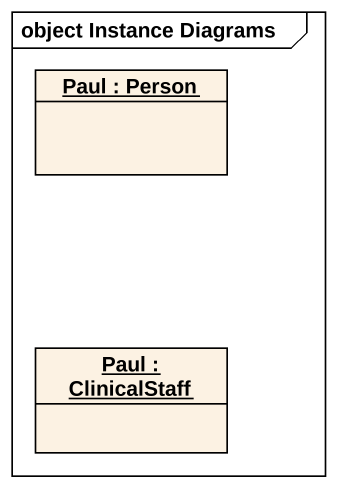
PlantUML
@startuml
mainframe object Instance Diagrams
hide circle
hide empty members
object "Paul : Person" as Paul
object "Paul : ClinicalStaff" as Paul_2
@enduml
